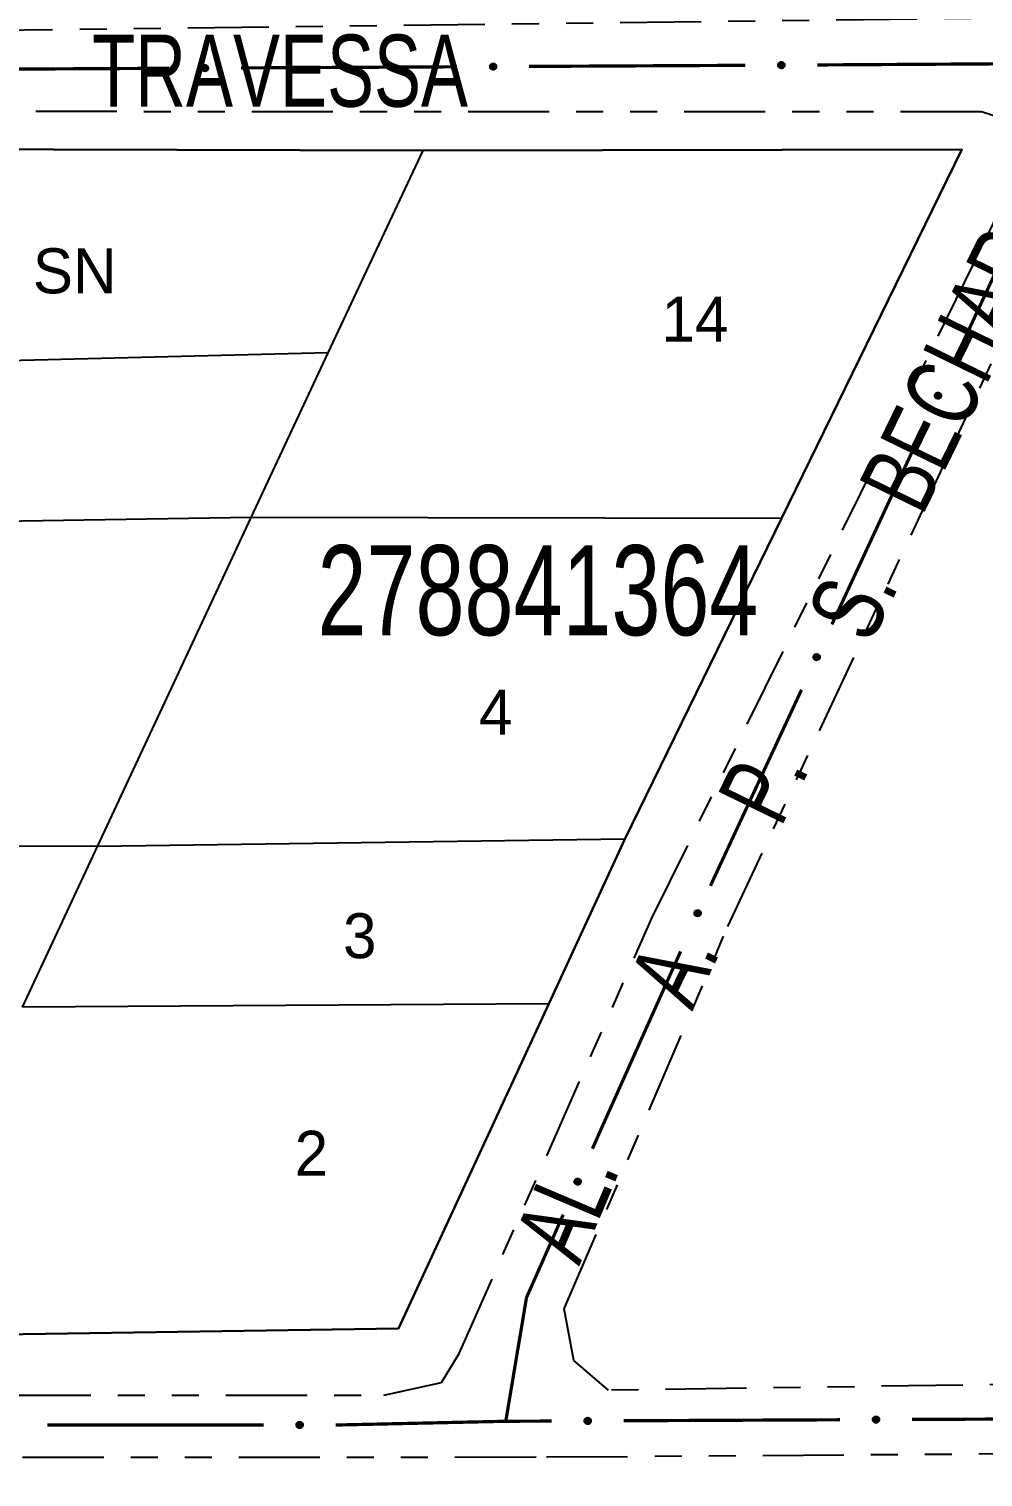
# Model space of a CAD drawing. Extents: x 203665 to 205970, y 4870865 to 4873745.
# Drawn here: x 203869.9 to 203922.8, y 4872391.9 to 4872472.3 of the extents above; entities that cross this region are included whole.
import ezdxf
from ezdxf.enums import TextEntityAlignment as Align

# ---------------------------------------------------------------- set-up
doc = ezdxf.new("R2010")
doc.units = 0
doc.header["$LTSCALE"] = 1.5
doc.header["$MEASUREMENT"] = 0
doc.linetypes.add('TRACO_25', pattern=[8, 3, -1, 1, -1, 1, -1])
for name, color, linetype in [('CD_MALHA_LOTES', 7, 'CONTINUOUS'), ('CD_TXT_QUADRA', 7, 'CONTINUOUS'), ('RU-QUADRA', 210, 'CONTINUOUS'), ('SV-EIXO-RUA-N-PAV', 6, 'CONTINUOUS'), ('SV-RUA-NAO-PAV', 7, 'CONTINUOUS'), ('SV-TXT-RUA-N-PAV', 7, 'CONTINUOUS'), ('Th_NmrPort', 1, 'CONTINUOUS')]:
    doc.layers.add(name, color=color, linetype=linetype)
doc.styles.add('ARIAL', font='ARIAL.SHX')

msp = doc.modelspace()

# ---------------------------------------------------------------- linework, layer by layer
at = {"layer": 'CD_MALHA_LOTES', "linetype": 'Continuous', "flags": 128}
for points in [[(203857.525267, 4872465.649101), (203891.735974, 4872465.556265)], [(203886.470489, 4872454.315268), (203891.735974, 4872465.556265)], [(203891.735974, 4872465.556265), (203921.634762, 4872465.60424)], [(203921.634762, 4872465.60424), (203916.351142, 4872454.781457)], [(203886.470489, 4872454.315268), (203853.092143, 4872453.477435)], [(203882.200717, 4872445.178595), (203886.470489, 4872454.315268)], [(203916.351142, 4872454.781457), (203911.630975, 4872445.112831)], [(203882.200717, 4872445.178595), (203849.762087, 4872444.653406)], [(203878.051952, 4872436.30086), (203882.200717, 4872445.178595)], [(203911.630975, 4872445.112831), (203882.200717, 4872445.178595)], [(203911.630975, 4872445.112831), (203902.940173, 4872427.310894)], [(203873.661275, 4872426.905468), (203878.051952, 4872436.30086)], [(203873.661275, 4872426.905468), (203843.114134, 4872427.037566)], [(203869.49258, 4872417.985085), (203873.661275, 4872426.905468)], [(203902.940173, 4872427.310894), (203873.661275, 4872426.905468)], [(203902.940173, 4872427.310894), (203898.71661, 4872418.183573)], [(203898.71661, 4872418.183573), (203869.49258, 4872417.985085)], [(203898.71661, 4872418.183573), (203890.371076, 4872400.148474)], [(203890.371076, 4872400.148474), (203860.952419, 4872399.71042)]]:
    msp.add_lwpolyline(points, dxfattribs=at)
at = {"layer": 'RU-QUADRA', "linetype": 'Continuous', "flags": 128}
msp.add_lwpolyline([(203857.525267, 4872465.649101), (203853.092143, 4872453.477435), (203849.762087, 4872444.653406), (203846.5593, 4872436.166616), (203843.114134, 4872427.037566), (203839.590006, 4872417.699281), (203838.006452, 4872417.684146), (203834.842531, 4872409.330472), (203830.983833, 4872399.142388), (203850.672605, 4872399.515574), (203860.952419, 4872399.71042), (203890.371076, 4872400.148474), (203898.71661, 4872418.183573), (203902.940173, 4872427.310894), (203911.630975, 4872445.112831), (203916.351142, 4872454.781457), (203921.634762, 4872465.60424), (203891.735974, 4872465.556265)], close=True, dxfattribs=at)
at = {"layer": 'SV-EIXO-RUA-N-PAV', "const_width": 0.18}
for points in [[(203877.624782, 4872470.11318), (203868.624902, 4872470.066781)], [(203891.270887, 4872470.183532), (203881.624729, 4872470.133801)], [(203891.624596, 4872470.18535), (203891.270887, 4872470.183532)], [(203893.624569, 4872470.195741), (203891.624596, 4872470.18535)], [(203909.624353, 4872470.278871), (203897.624515, 4872470.216524)], [(203914.306303, 4872470.303196), (203913.624299, 4872470.299653)], [(203914.624284, 4872470.305154), (203914.306303, 4872470.303196)], [(203925.624072, 4872470.373426), (203914.624284, 4872470.305154)], [(203921.172152, 4872453.746985), (203925.80758, 4872463.722595)], [(203914.429711, 4872439.237006), (203919.486542, 4872450.11949)], [(203907.68727, 4872424.727027), (203912.744101, 4872435.609511)], [(203901.634494, 4872411.254753), (203906.032054, 4872421.085673)], [(203901.136296, 4872410.12979), (203901.541222, 4872411.04414)], [(203901.541222, 4872411.04414), (203901.634494, 4872411.254753)], [(203897.47729, 4872401.86752), (203899.516592, 4872406.472393)], [(203897.318105, 4872400.916986), (203897.47729, 4872401.86752)], [(203896.327087, 4872394.999395), (203897.318105, 4872400.916986)], [(203870.882493, 4872394.794126), (203871.869981, 4872394.79257)], [(203871.869981, 4872394.79257), (203882.882492, 4872394.793837)], [(203886.882492, 4872394.794298), (203886.968237, 4872394.79257)], [(203886.968237, 4872394.79257), (203895.880298, 4872394.989526)], [(203895.880298, 4872394.989526), (203896.327087, 4872394.999395)], [(203896.327087, 4872394.999395), (203898.880163, 4872395.010859)], [(203902.880123, 4872395.028819), (203914.880002, 4872395.082699)], [(203918.879962, 4872395.100659), (203930.879841, 4872395.154539)]]:
    msp.add_lwpolyline(points, dxfattribs=at)
at = {"layer": 'SV-EIXO-RUA-N-PAV'}
for points in [[(203879.769002, 4872470.014152), (203879.735093, 4872469.978907), (203879.698743, 4872469.955549), (203879.662818, 4872469.944794), (203879.628594, 4872469.943567), (203879.593439, 4872469.946256), (203879.558595, 4872469.956787), (203879.52251, 4872469.977041), (203879.486915, 4872470.010808), (203879.465435, 4872470.049618), (203879.453006, 4872470.084274), (203879.449672, 4872470.119887), (203879.452857, 4872470.153994), (203879.464992, 4872470.189827), (203879.485875, 4872470.226195), (203879.520695, 4872470.261165), (203879.556489, 4872470.28382), (203879.59151, 4872470.293311), (203879.627334, 4872470.296436), (203879.663191, 4872470.29326), (203879.697336, 4872470.282726), (203879.733915, 4872470.261635), (203879.767975, 4872470.22681), (203879.790978, 4872470.191368), (203879.800958, 4872470.156489), (203879.80324, 4872470.12115), (203879.800972, 4872470.085858), (203879.791845, 4872470.05039), (203879.769002, 4872470.014152)], [(203895.768793, 4872470.0968), (203895.734885, 4872470.061553), (203895.698536, 4872470.038194), (203895.662612, 4872470.027437), (203895.628387, 4872470.02621), (203895.593233, 4872470.028897), (203895.558388, 4872470.039426), (203895.522302, 4872470.059679), (203895.486706, 4872470.093444), (203895.465224, 4872470.132253), (203895.452794, 4872470.166909), (203895.449459, 4872470.202522), (203895.452642, 4872470.236629), (203895.464776, 4872470.272463), (203895.485657, 4872470.308832), (203895.520476, 4872470.343803), (203895.556269, 4872470.36646), (203895.59129, 4872470.375952), (203895.627114, 4872470.379078), (203895.662971, 4872470.375904), (203895.697116, 4872470.365371), (203895.733696, 4872470.344281), (203895.767758, 4872470.309458), (203895.790762, 4872470.274017), (203895.800744, 4872470.239138), (203895.803027, 4872470.203799), (203895.80076, 4872470.168507), (203895.791635, 4872470.133039), (203895.768793, 4872470.0968)], [(203911.768577, 4872470.179929), (203911.734669, 4872470.144683), (203911.69832, 4872470.121323), (203911.662396, 4872470.110567), (203911.628172, 4872470.109339), (203911.593017, 4872470.112026), (203911.558172, 4872470.122555), (203911.522086, 4872470.142808), (203911.48649, 4872470.176574), (203911.465008, 4872470.215382), (203911.452578, 4872470.250038), (203911.449243, 4872470.285652), (203911.452426, 4872470.319759), (203911.46456, 4872470.355592), (203911.485441, 4872470.391961), (203911.52026, 4872470.426932), (203911.556053, 4872470.449589), (203911.591074, 4872470.459081), (203911.626898, 4872470.462207), (203911.662755, 4872470.459033), (203911.6969, 4872470.4485), (203911.73348, 4872470.42741), (203911.767542, 4872470.392587), (203911.790546, 4872470.357146), (203911.800528, 4872470.322267), (203911.802811, 4872470.286929), (203911.800545, 4872470.251636), (203911.791419, 4872470.216168), (203911.768577, 4872470.179929)], [(203920.168971, 4872451.849326), (203920.151532, 4872451.89502), (203920.145888, 4872451.937857), (203920.151465, 4872451.974941), (203920.164937, 4872452.006425), (203920.182348, 4872452.037084), (203920.206721, 4872452.06412), (203920.24042, 4872452.088136), (203920.286134, 4872452.105951), (203920.330397, 4872452.108848), (203920.367046, 4872452.105327), (203920.400685, 4872452.093169), (203920.430185, 4872452.075756), (203920.457432, 4872452.04951), (203920.481436, 4872452.015122), (203920.498237, 4872451.968721), (203920.503482, 4872451.926686), (203920.497147, 4872451.890959), (203920.48471, 4872451.857217), (203920.46656, 4872451.826131), (203920.442481, 4872451.799729), (203920.407814, 4872451.775622), (203920.361797, 4872451.759647), (203920.319932, 4872451.753937), (203920.284125, 4872451.759769), (203920.251182, 4872451.772761), (203920.22022, 4872451.78985), (203920.192022, 4872451.813219), (203920.168971, 4872451.849326)], [(203913.42653, 4872437.339347), (203913.409091, 4872437.385041), (203913.403447, 4872437.427878), (203913.409024, 4872437.464962), (203913.422496, 4872437.496446), (203913.439907, 4872437.527105), (203913.46428, 4872437.554141), (203913.497979, 4872437.578157), (203913.543693, 4872437.595972), (203913.587956, 4872437.598869), (203913.624605, 4872437.595348), (203913.658244, 4872437.58319), (203913.687744, 4872437.565777), (203913.714991, 4872437.539531), (203913.738995, 4872437.505143), (203913.755796, 4872437.458742), (203913.761041, 4872437.416707), (203913.754706, 4872437.38098), (203913.742269, 4872437.347238), (203913.724119, 4872437.316152), (203913.70004, 4872437.28975), (203913.665373, 4872437.265643), (203913.619356, 4872437.249668), (203913.577491, 4872437.243958), (203913.541684, 4872437.24979), (203913.508741, 4872437.262782), (203913.477779, 4872437.279871), (203913.449581, 4872437.30324), (203913.42653, 4872437.339347)], [(203906.820967, 4872423.123935), (203906.803529, 4872423.169629), (203906.797885, 4872423.212467), (203906.803461, 4872423.24955), (203906.816934, 4872423.281035), (203906.834344, 4872423.311693), (203906.858718, 4872423.33873), (203906.892416, 4872423.362746), (203906.938131, 4872423.380561), (203906.982394, 4872423.383458), (203907.019043, 4872423.379936), (203907.052682, 4872423.367778), (203907.082181, 4872423.350366), (203907.109428, 4872423.324119), (203907.133433, 4872423.289731), (203907.150234, 4872423.24333), (203907.155479, 4872423.201295), (203907.149143, 4872423.165568), (203907.136706, 4872423.131827), (203907.118556, 4872423.10074), (203907.094478, 4872423.074338), (203907.059811, 4872423.050232), (203907.013793, 4872423.034256), (203906.971928, 4872423.028547), (203906.936122, 4872423.034379), (203906.903179, 4872423.047371), (203906.872217, 4872423.06446), (203906.844018, 4872423.087829), (203906.820967, 4872423.123935)], [(203900.167612, 4872408.214292), (203900.149349, 4872408.259663), (203900.142932, 4872408.302391), (203900.147836, 4872408.33957), (203900.160737, 4872408.371293), (203900.17759, 4872408.402261), (203900.20147, 4872408.429735), (203900.234729, 4872408.454356), (203900.280113, 4872408.472995), (203900.324317, 4872408.476693), (203900.361023, 4872408.473835), (203900.394877, 4872408.462287), (203900.424687, 4872408.445411), (203900.452404, 4872408.419662), (203900.477027, 4872408.385714), (203900.494664, 4872408.339625), (203900.500669, 4872408.297692), (203900.494981, 4872408.261855), (203900.483156, 4872408.227895), (203900.465572, 4872408.196485), (203900.441975, 4872408.169652), (203900.40775, 4872408.144922), (203900.362029, 4872408.128116), (203900.320274, 4872408.12165), (203900.284368, 4872408.126834), (203900.251195, 4872408.139228), (203900.219929, 4872408.155753), (203900.191313, 4872408.178609), (203900.167612, 4872408.214292)], [(203884.738799, 4872394.904131), (203884.772885, 4872394.939205), (203884.809352, 4872394.96238), (203884.845331, 4872394.972954), (203884.87956, 4872394.974008), (203884.914701, 4872394.971142), (203884.949492, 4872394.960436), (203884.985474, 4872394.94), (203885.020898, 4872394.906054), (203885.042183, 4872394.867136), (203885.054437, 4872394.832418), (203885.057591, 4872394.796788), (203885.054235, 4872394.762698), (203885.041919, 4872394.726926), (203885.020853, 4872394.690664), (203884.985857, 4872394.65587), (203884.94995, 4872394.633396), (203884.914881, 4872394.624082), (203884.879041, 4872394.621138), (203884.843201, 4872394.624493), (203884.809109, 4872394.6352), (203884.772637, 4872394.656475), (203884.738753, 4872394.691471), (203884.715929, 4872394.727029), (203884.706125, 4872394.761958), (203884.704021, 4872394.797307), (203884.706467, 4872394.832588), (203884.715773, 4872394.868009), (203884.738799, 4872394.904131)], [(203900.73597, 4872395.129273), (203900.769902, 4872395.164496), (203900.806268, 4872395.187829), (203900.8422, 4872395.198561), (203900.876425, 4872395.199764), (203900.911577, 4872395.197052), (203900.946415, 4872395.186498), (203900.982487, 4872395.16622), (203901.018059, 4872395.13243), (203901.039513, 4872395.093606), (203901.051919, 4872395.058941), (203901.055229, 4872395.023325), (203901.052022, 4872394.989221), (203901.039863, 4872394.953396), (203901.018956, 4872394.917041), (203900.984112, 4872394.882095), (203900.948304, 4872394.859464), (203900.913276, 4872394.849996), (203900.877449, 4872394.846895), (203900.841595, 4872394.850094), (203900.807457, 4872394.860651), (203900.770892, 4872394.881767), (203900.736855, 4872394.916615), (203900.713875, 4872394.952072), (203900.703919, 4872394.986958), (203900.70166, 4872395.022298), (203900.703952, 4872395.057588), (203900.713102, 4872395.09305), (203900.73597, 4872395.129273)], [(203916.735809, 4872395.201113), (203916.769741, 4872395.236336), (203916.806107, 4872395.259669), (203916.842039, 4872395.270401), (203916.876264, 4872395.271604), (203916.911416, 4872395.268892), (203916.946254, 4872395.258339), (203916.982325, 4872395.23806), (203917.017897, 4872395.20427), (203917.039352, 4872395.165446), (203917.051758, 4872395.130781), (203917.055068, 4872395.095165), (203917.051861, 4872395.061061), (203917.039701, 4872395.025236), (203917.018794, 4872394.988882), (203916.983951, 4872394.953935), (203916.948142, 4872394.931304), (203916.913114, 4872394.921836), (203916.877288, 4872394.918735), (203916.841433, 4872394.921934), (203916.807296, 4872394.932491), (203916.77073, 4872394.953607), (203916.736694, 4872394.988455), (203916.713714, 4872395.023912), (203916.703757, 4872395.058798), (203916.701499, 4872395.094138), (203916.70379, 4872395.129429), (203916.712941, 4872395.16489), (203916.735809, 4872395.201113)]]:
    msp.add_lwpolyline(points, close=True, dxfattribs=at)
for points in [[(203879.800958, 4872470.156489), (203879.449672, 4872470.119887)], [(203879.790978, 4872470.191368), (203879.452857, 4872470.153994)], [(203879.80324, 4872470.12115), (203879.453006, 4872470.084274)], [(203879.799499, 4872470.139238), (203879.453084, 4872470.104703)], [(203879.792494, 4872470.17468), (203879.45428, 4872470.137458)], [(203879.777301, 4872470.210079), (203879.463648, 4872470.172984)], [(203879.798325, 4872470.102389), (203879.464204, 4872470.065188)], [(203879.767975, 4872470.22681), (203879.464992, 4872470.189827)], [(203879.800972, 4872470.085858), (203879.465435, 4872470.049618)], [(203879.747113, 4872470.242673), (203879.478475, 4872470.208539)], [(203879.791678, 4872470.068241), (203879.480761, 4872470.029796)], [(203879.733915, 4872470.261635), (203879.485875, 4872470.226195)], [(203879.710131, 4872470.269773), (203879.51104, 4872470.244185)], [(203879.697336, 4872470.282726), (203879.520695, 4872470.261165)], [(203879.675927, 4872470.287335), (203879.545005, 4872470.273015)], [(203879.663191, 4872470.29326), (203879.556489, 4872470.28382)], [(203895.800744, 4872470.239138), (203895.449459, 4872470.202522)], [(203895.790762, 4872470.274017), (203895.452642, 4872470.236629)], [(203895.803027, 4872470.203799), (203895.452794, 4872470.166909)], [(203895.799285, 4872470.221887), (203895.452871, 4872470.187338)], [(203895.792278, 4872470.257328), (203895.454066, 4872470.220093)], [(203895.777085, 4872470.292727), (203895.463433, 4872470.25562)], [(203895.798112, 4872470.185038), (203895.463993, 4872470.147824)], [(203895.767758, 4872470.309458), (203895.464776, 4872470.272463)], [(203895.80076, 4872470.168507), (203895.465224, 4872470.132253)], [(203895.746895, 4872470.32532), (203895.478258, 4872470.291175)], [(203895.791467, 4872470.15089), (203895.480551, 4872470.112432)], [(203895.733696, 4872470.344281), (203895.485657, 4872470.308832)], [(203895.791635, 4872470.133039), (203895.486706, 4872470.093444)], [(203895.779364, 4872470.116714), (203895.508019, 4872470.078461)], [(203895.709912, 4872470.352418), (203895.510822, 4872470.326822)], [(203895.697116, 4872470.365371), (203895.520476, 4872470.343803)], [(203895.768793, 4872470.0968), (203895.522302, 4872470.059679)], [(203895.675707, 4872470.36998), (203895.544786, 4872470.355654)], [(203895.749543, 4872470.078351), (203895.547738, 4872470.050012)], [(203895.662971, 4872470.375904), (203895.556269, 4872470.36646)], [(203911.800528, 4872470.322267), (203911.449243, 4872470.285652)], [(203911.790546, 4872470.357146), (203911.452426, 4872470.319759)], [(203911.802811, 4872470.286929), (203911.452578, 4872470.250038)], [(203911.799069, 4872470.305016), (203911.452655, 4872470.270467)], [(203911.792062, 4872470.340458), (203911.45385, 4872470.303222)], [(203911.776869, 4872470.375857), (203911.463217, 4872470.338749)], [(203911.797896, 4872470.268167), (203911.463777, 4872470.230953)], [(203911.767542, 4872470.392587), (203911.46456, 4872470.355592)], [(203911.800545, 4872470.251636), (203911.465008, 4872470.215382)], [(203911.746679, 4872470.408449), (203911.478042, 4872470.374304)], [(203911.791251, 4872470.234019), (203911.480335, 4872470.195561)], [(203911.73348, 4872470.42741), (203911.485441, 4872470.391961)], [(203911.791419, 4872470.216168), (203911.48649, 4872470.176574)], [(203911.779148, 4872470.199843), (203911.507803, 4872470.16159)], [(203911.709696, 4872470.435547), (203911.510606, 4872470.409951)], [(203911.6969, 4872470.4485), (203911.52026, 4872470.426932)], [(203911.768577, 4872470.179929), (203911.522086, 4872470.142808)], [(203911.675491, 4872470.453109), (203911.54457, 4872470.438783)], [(203911.749327, 4872470.161481), (203911.547522, 4872470.133141)], [(203911.662755, 4872470.459033), (203911.556053, 4872470.449589)], [(203911.734669, 4872470.144683), (203911.558172, 4872470.122555)], [(203911.714006, 4872470.131277), (203911.584442, 4872470.118323)], [(203911.69832, 4872470.121323), (203911.593017, 4872470.112026)], [(203879.791845, 4872470.05039), (203879.486915, 4872470.010808)], [(203879.779573, 4872470.034065), (203879.508227, 4872469.995824)], [(203879.769002, 4872470.014152), (203879.52251, 4872469.977041)], [(203879.749751, 4872469.995704), (203879.547945, 4872469.967373)], [(203879.735093, 4872469.978907), (203879.558595, 4872469.956787)], [(203879.714429, 4872469.965502), (203879.584864, 4872469.952554)], [(203879.698743, 4872469.955549), (203879.593439, 4872469.946256)], [(203895.734885, 4872470.061553), (203895.558388, 4872470.039426)], [(203895.714222, 4872470.048148), (203895.584658, 4872470.035194)], [(203895.698536, 4872470.038194), (203895.593233, 4872470.028897)], [(203920.145888, 4872451.937857), (203920.182348, 4872452.037084)], [(203920.14821, 4872451.919425), (203920.191699, 4872452.042158)], [(203920.151532, 4872451.89502), (203920.206721, 4872452.06412)], [(203920.160483, 4872451.874601), (203920.220836, 4872452.069244)], [(203920.168971, 4872451.849326), (203920.24042, 4872452.088136)], [(203920.182481, 4872451.831277), (203920.263498, 4872452.093055)], [(203920.192022, 4872451.813219), (203920.286134, 4872452.105951)], [(203920.208242, 4872451.805765), (203920.305934, 4872452.103429)], [(203920.22022, 4872451.78985), (203920.330397, 4872452.108848)], [(203920.236304, 4872451.785202), (203920.345008, 4872452.103328)], [(203920.251182, 4872451.772761), (203920.367046, 4872452.105327)], [(203920.26914, 4872451.768439), (203920.385494, 4872452.096552)], [(203920.284125, 4872451.759769), (203920.400685, 4872452.093169)], [(203920.304188, 4872451.759676), (203920.414618, 4872452.081514)], [(203920.319932, 4872451.753937), (203920.430185, 4872452.075756)], [(203920.342687, 4872451.758338), (203920.442767, 4872452.057902)], [(203920.361797, 4872451.759647), (203920.457432, 4872452.04951)], [(203920.385036, 4872451.771761), (203920.468615, 4872452.029339)], [(203920.407814, 4872451.775622), (203920.481436, 4872452.015122)], [(203920.425311, 4872451.793672), (203920.486989, 4872451.98469)], [(203920.442481, 4872451.799729), (203920.498237, 4872451.968721)], [(203920.455773, 4872451.817133), (203920.4986, 4872451.941679)], [(203920.46656, 4872451.826131), (203920.503482, 4872451.926686)], [(203913.403447, 4872437.427878), (203913.439907, 4872437.527105)], [(203913.405769, 4872437.409446), (203913.449258, 4872437.532179)], [(203913.409091, 4872437.385041), (203913.46428, 4872437.554141)], [(203913.418042, 4872437.364622), (203913.478395, 4872437.559265)], [(203913.42653, 4872437.339347), (203913.497979, 4872437.578157)], [(203913.44004, 4872437.321298), (203913.521057, 4872437.583076)], [(203913.449581, 4872437.30324), (203913.543693, 4872437.595972)], [(203913.465801, 4872437.295786), (203913.563493, 4872437.59345)], [(203913.477779, 4872437.279871), (203913.587956, 4872437.598869)], [(203913.493863, 4872437.275223), (203913.602567, 4872437.593349)], [(203913.508741, 4872437.262782), (203913.624605, 4872437.595348)], [(203913.526699, 4872437.25846), (203913.643053, 4872437.586573)], [(203913.541684, 4872437.24979), (203913.658244, 4872437.58319)], [(203913.561747, 4872437.249697), (203913.672177, 4872437.571535)], [(203913.577491, 4872437.243958), (203913.687744, 4872437.565777)], [(203913.600246, 4872437.248359), (203913.700326, 4872437.547923)], [(203913.619356, 4872437.249668), (203913.714991, 4872437.539531)], [(203913.642595, 4872437.261782), (203913.726174, 4872437.51936)], [(203913.665373, 4872437.265643), (203913.738995, 4872437.505143)], [(203913.68287, 4872437.283693), (203913.744548, 4872437.474711)], [(203913.70004, 4872437.28975), (203913.755796, 4872437.458742)], [(203913.713332, 4872437.307154), (203913.756159, 4872437.4317)], [(203913.724119, 4872437.316152), (203913.761041, 4872437.416707)], [(203906.797885, 4872423.212467), (203906.834344, 4872423.311693)], [(203906.800206, 4872423.194035), (203906.843695, 4872423.316768)], [(203906.803529, 4872423.169629), (203906.858718, 4872423.33873)], [(203906.81248, 4872423.149211), (203906.872833, 4872423.343854)], [(203906.820967, 4872423.123935), (203906.892416, 4872423.362746)], [(203906.834478, 4872423.105887), (203906.915494, 4872423.367665)], [(203906.844018, 4872423.087829), (203906.938131, 4872423.380561)], [(203906.860239, 4872423.080374), (203906.957931, 4872423.378038)], [(203906.872217, 4872423.06446), (203906.982394, 4872423.383458)], [(203906.8883, 4872423.059812), (203906.997005, 4872423.377937)], [(203906.903179, 4872423.047371), (203907.019043, 4872423.379936)], [(203906.921136, 4872423.043049), (203907.037491, 4872423.371161)], [(203906.936122, 4872423.034379), (203907.052682, 4872423.367778)], [(203906.956185, 4872423.034286), (203907.066615, 4872423.356124)], [(203906.971928, 4872423.028547), (203907.082181, 4872423.350366)], [(203906.994684, 4872423.032947), (203907.094763, 4872423.332511)], [(203907.013793, 4872423.034256), (203907.109428, 4872423.324119)], [(203907.037033, 4872423.046371), (203907.120612, 4872423.303949)], [(203907.059811, 4872423.050232), (203907.133433, 4872423.289731)], [(203907.077307, 4872423.068282), (203907.138985, 4872423.2593)], [(203907.094478, 4872423.074338), (203907.150234, 4872423.24333)], [(203907.107769, 4872423.091743), (203907.150596, 4872423.216288)], [(203907.118556, 4872423.10074), (203907.155479, 4872423.201295)], [(203900.142932, 4872408.302391), (203900.17759, 4872408.402261)], [(203900.145586, 4872408.284005), (203900.186847, 4872408.407504)], [(203900.149349, 4872408.259663), (203900.20147, 4872408.429735)], [(203900.158668, 4872408.23941), (203900.21549, 4872408.435113)], [(203900.167612, 4872408.214292), (203900.234729, 4872408.454356)], [(203900.181447, 4872408.196491), (203900.257714, 4872408.459692)], [(203900.191313, 4872408.178609), (203900.280113, 4872408.472995)], [(203900.207665, 4872408.171449), (203900.299956, 4872408.470831)], [(203900.219929, 4872408.155753), (203900.324317, 4872408.476693)], [(203900.236094, 4872408.151397), (203900.339025, 4872408.471437)], [(203900.251195, 4872408.139228), (203900.361023, 4872408.473835)], [(203900.269228, 4872408.135231), (203900.379627, 4872408.465395)], [(203900.284368, 4872408.126834), (203900.394877, 4872408.462287)], [(203900.30443, 4872408.127104), (203900.409018, 4872408.450887)], [(203900.320274, 4872408.12165), (203900.424687, 4872408.445411)], [(203900.342946, 4872408.126462), (203900.437589, 4872408.427787)], [(203900.362029, 4872408.128116), (203900.452404, 4872408.419662)], [(203900.385046, 4872408.14065), (203900.463951, 4872408.399697)], [(203900.40775, 4872408.144922), (203900.477027, 4872408.385714)], [(203900.424917, 4872408.163285), (203900.483129, 4872408.355388)], [(203900.441975, 4872408.169652), (203900.494664, 4872408.339625)], [(203900.45495, 4872408.187294), (203900.495516, 4872408.312594)], [(203900.465572, 4872408.196485), (203900.500669, 4872408.297692)], [(203884.704021, 4872394.797307), (203885.054437, 4872394.832418)], [(203884.706125, 4872394.761958), (203885.057591, 4872394.796788)], [(203884.706467, 4872394.832588), (203885.042183, 4872394.867136)], [(203884.707671, 4872394.779201), (203885.054256, 4872394.81199)], [(203884.709031, 4872394.816044), (203885.043335, 4872394.85156)], [(203884.714498, 4872394.743725), (203885.052895, 4872394.779241)], [(203884.715773, 4872394.868009), (203885.020898, 4872394.906054)], [(203884.71585, 4872394.850157), (203885.026957, 4872394.887035)], [(203884.715929, 4872394.727029), (203885.054235, 4872394.762698)], [(203884.728127, 4872394.884272), (203884.999662, 4872394.921145)], [(203884.729511, 4872394.708249), (203885.043347, 4872394.743762)], [(203884.738753, 4872394.691471), (203885.041919, 4872394.726926)], [(203884.738799, 4872394.904131), (203884.985474, 4872394.94)], [(203884.758142, 4872394.922482), (203884.960088, 4872394.949796)], [(203884.759535, 4872394.675504), (203885.028342, 4872394.708283)], [(203884.772637, 4872394.656475), (203885.020853, 4872394.690664)], [(203884.772885, 4872394.939205), (203884.949492, 4872394.960436)], [(203884.793616, 4872394.952506), (203884.923244, 4872394.964801)], [(203884.79638, 4872394.648217), (203884.995597, 4872394.672802)], [(203884.809109, 4872394.6352), (203884.985857, 4872394.65587)], [(203884.809352, 4872394.96238), (203884.914701, 4872394.971142)], [(203884.830495, 4872394.630483), (203884.961488, 4872394.644143)], [(203884.843201, 4872394.624493), (203884.94995, 4872394.633396)], [(203900.70166, 4872395.022298), (203901.051919, 4872395.058941)], [(203900.703919, 4872394.986958), (203901.055229, 4872395.023325)], [(203900.703952, 4872395.057588), (203901.039513, 4872395.093606)], [(203900.705389, 4872395.004208), (203901.051827, 4872395.038512)], [(203900.706588, 4872395.041056), (203901.040734, 4872395.078034)], [(203900.712371, 4872394.968761), (203901.05061, 4872395.005758)], [(203900.713102, 4872395.09305), (203901.018059, 4872395.13243)], [(203900.713258, 4872395.075199), (203901.0242, 4872395.113438)], [(203900.713875, 4872394.952072), (203901.052022, 4872394.989221)], [(203900.725385, 4872395.109367), (203900.996757, 4872395.147428)], [(203900.72754, 4872394.933351), (203901.041218, 4872394.970238)], [(203900.73597, 4872395.129273), (203900.982487, 4872395.16622)], [(203900.736855, 4872394.916615), (203901.039863, 4872394.953396)], [(203900.755233, 4872395.147708), (203900.957057, 4872395.175905)], [(203900.757706, 4872394.900738), (203901.026367, 4872394.934693)], [(203900.769902, 4872395.164496), (203900.946415, 4872395.186498)], [(203900.770892, 4872394.881767), (203901.018956, 4872394.917041)], [(203900.790575, 4872395.177886), (203900.920148, 4872395.190749)], [(203900.79467, 4872394.873613), (203900.993778, 4872394.899069)], [(203900.806268, 4872395.187829), (203900.911577, 4872395.197052)], [(203900.807457, 4872394.860651), (203900.984112, 4872394.882095)], [(203900.828863, 4872394.856028), (203900.959794, 4872394.870261)], [(203900.841595, 4872394.850094), (203900.948304, 4872394.859464)], [(203916.701499, 4872395.094138), (203917.051758, 4872395.130781)], [(203916.703757, 4872395.058798), (203917.055068, 4872395.095165)], [(203916.70379, 4872395.129429), (203917.039352, 4872395.165446)], [(203916.705228, 4872395.076048), (203917.051666, 4872395.110352)], [(203916.706427, 4872395.112896), (203917.040572, 4872395.149874)], [(203916.71221, 4872395.040601), (203917.050449, 4872395.077598)], [(203916.712941, 4872395.16489), (203917.017897, 4872395.20427)], [(203916.713096, 4872395.147039), (203917.024039, 4872395.185278)], [(203916.713714, 4872395.023912), (203917.051861, 4872395.061061)], [(203916.725224, 4872395.181207), (203916.996596, 4872395.219268)], [(203916.727379, 4872395.005192), (203917.041056, 4872395.042078)], [(203916.735809, 4872395.201113), (203916.982325, 4872395.23806)], [(203916.736694, 4872394.988455), (203917.039701, 4872395.025236)], [(203916.755071, 4872395.219548), (203916.956896, 4872395.247745)], [(203916.757545, 4872394.972578), (203917.026206, 4872395.006533)], [(203916.769741, 4872395.236336), (203916.946254, 4872395.258339)], [(203916.77073, 4872394.953607), (203917.018794, 4872394.988882)], [(203916.790414, 4872395.249727), (203916.919987, 4872395.262589)], [(203916.794509, 4872394.945453), (203916.993617, 4872394.970909)], [(203916.806107, 4872395.259669), (203916.911416, 4872395.268892)], [(203916.807296, 4872394.932491), (203916.983951, 4872394.953935)], [(203916.828701, 4872394.927868), (203916.959633, 4872394.942101)], [(203916.841433, 4872394.921934), (203916.948142, 4872394.931304)]]:
    msp.add_lwpolyline(points, dxfattribs=at)
at = {"layer": 'SV-RUA-NAO-PAV', "linetype": 'TRACO_25'}
for points in [[(203784.607573, 4872472.554388, 9.747979), (203784.858574, 4872469.914053, 9.757918), (203786.448656, 4872469.533899, 9.807614), (203854.67496, 4872472.069569, 9.668467), (203929.691614, 4872472.984582, 9.091999), (203971.559828, 4872473.281773, 9.569076), (204030.136705, 4872475.328039, 9.022426), (204035.205576, 4872477.747987, 9.042303), (204037.964443, 4872480.418121, 9.131756), (204051.582636, 4872509.830741, 9.459745), (204062.75172, 4872537.173278, 9.9567), (204064.099196, 4872543.623964, 10.036213), (204062.437696, 4872547.71457, 10.066031), (204058.066847, 4872550.385189, 10.115726), (204023.66796, 4872551.067608, 10.62262), (203962.3702, 4872551.611839, 11.248783), (203892.522765, 4872552.196655, 11.368052), (203825.944878, 4872553.621351, 10.761767), (203823.585076, 4872553.351479, 10.84128), (203821.755597, 4872552.181462, 10.861158)], [(203745.840919, 4872389.517013, 8.545349), (203747.170403, 4872390.727069, 8.525471), (203749.200211, 4872391.016966, 8.525471), (203821.506571, 4872392.982289, 7.770099), (203898.593479, 4872393.017056, 5.78228), (203977.050125, 4872393.591794, 7.024667), (203981.679941, 4872393.591479, 7.054484), (203987.140079, 4872392.660996, 7.094241), (203994.320374, 4872391.140325, 6.965033), (204000.34005, 4872391.359943, 6.965033), (204037.368986, 4872390.277296, 6.746372), (204067.3182, 4872389.205132, 7.601135), (204070.289074, 4872386.614618, 8.08815), (204070.888287, 4872383.724991, 8.445958), (204041.447118, 4872316.388113, 7.243327), (204046.02736, 4872315.277667, 7.332779)]]:
    msp.add_polyline3d(points, dxfattribs=at)
for points in [[(203829.434918, 4872396.472171, 7.660769), (203856.793833, 4872396.45031, 6.627103), (203889.552522, 4872396.458085, 6.040697), (203892.752126, 4872397.157952, 6.2196), (203893.74147, 4872398.768079, 6.358747), (203904.44179, 4872422.930264, 8.585105), (203924.595283, 4872463.933837, 9.201329), (203924.594069, 4872467.104219, 9.171512), (203922.733918, 4872467.694417, 9.19139), (203861.68635, 4872467.708567, 9.489563), (203857.826899, 4872466.678705, 9.449806), (203855.018286, 4872463.348494, 9.449806), (203828.533008, 4872401.552845, 8.247176), (203827.844483, 4872397.772436, 7.829734)], [(203930.623856, 4872467.033801, 9.062181), (203933.393557, 4872467.523672, 9.022426), (203991.040973, 4872468.259844, 9.380233), (204021.089751, 4872468.317809, 8.664618), (204024.800802, 4872465.187179, 8.674557), (204025.622856, 4872459.736467, 8.773948), (204023.405311, 4872453.555872, 8.813704), (204016.920423, 4872440.884786, 8.436019), (204005.05931, 4872418.912943, 8.257115), (204000.483048, 4872408.214582, 7.640891), (203999.151557, 4872400.965352, 7.293023), (203996.747826, 4872397.540932, 7.362597), (203993.508385, 4872396.421017, 7.342718), (203985.608374, 4872397.271656, 7.302962), (203979.928773, 4872396.821988, 7.233388), (203975.078898, 4872397.002339, 7.084301), (203945.689941, 4872397.344377, 6.4482), (203902.021921, 4872396.72727, 6.150027), (203900.10137, 4872398.367598, 6.279235), (203899.570292, 4872401.23798, 6.686738), (203908.651802, 4872422.459921, 8.515532), (203928.714579, 4872465.343727, 9.062181)]]:
    msp.add_polyline3d(points, close=True, dxfattribs=at)

# ---------------------------------------------------------------- texts
at = {"layer": 'CD_TXT_QUADRA', "style": 'ARIAL', "width": 0.7}
msp.add_text('278841364', height=5, dxfattribs=at).set_placement((203885.879019, 4872438.637539))
at = {"layer": 'SV-TXT-RUA-N-PAV', "style": 'ARIAL', "width": 0.7}
msp.add_text('TRAVESSA', height=4, dxfattribs=at).set_placement((203873.363067, 4872467.979537))
for s, rotation, p in [('BECHARA', 64, (203919.441554, 4872445.20218)), ('A.       P.       S.', 64, (203906.644624, 4872417.749717)), ('AL.', 67, (203900.401056, 4872403.58356))]:
    msp.add_text(s, height=4, rotation=rotation, dxfattribs=at).set_placement(p)
at = {"layer": 'Th_NmrPort', "color": 1}
for s, p in [('SN', (203870.071915, 4872458.868678)), ('14', (203904.96884, 4872456.1843)), ('4', (203894.841296, 4872434.37186)), ('3', (203887.29148, 4872421.956608)), ('2', (203884.607101, 4872409.876903))]:
    msp.add_text(s, height=2.5, dxfattribs=at).set_placement(p, align=Align.MIDDLE_LEFT)

doc.saveas('drawing.dxf')
